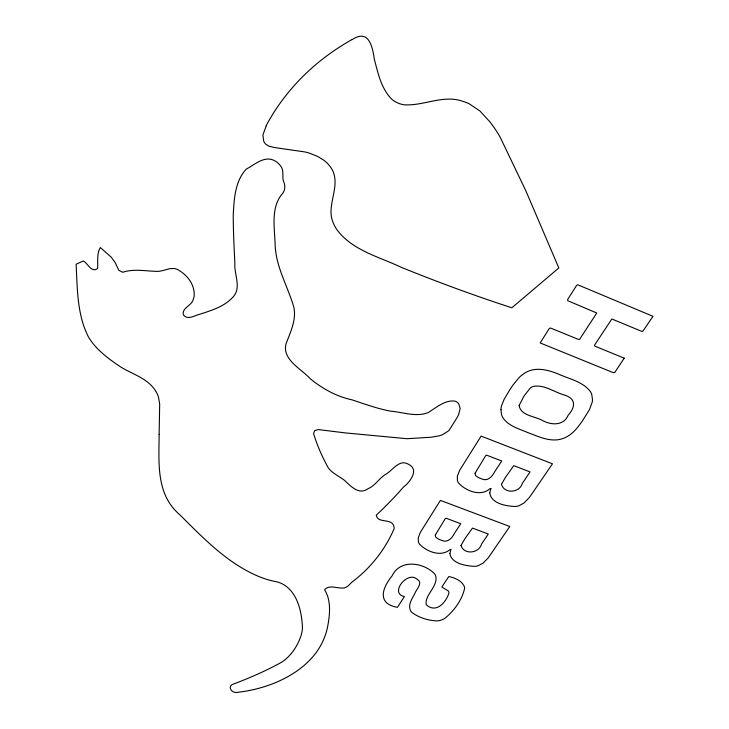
<?xml version="1.0" encoding="UTF-8"?>
<svg xmlns="http://www.w3.org/2000/svg" width="729" height="729" viewBox="0 0 729 729"><rect width="100%" height="100%" fill="white"/><g stroke="black" fill="none" stroke-linecap="round" stroke-linejoin="round"><path stroke-width="1.09" d="M266.231 125.917L262.923 134.847L263.661 141.043A11.336 10.561 12.9 0 0 265.875 144.306L269.138 146.265L273.758 147.34A99.827 96.41 17.9 0 0 277.312 147.96L304.959 151.942A62.448 56.543 7.8 0 1 309.716 153.254L317.516 156.361L323.457 159.961A32.012 29.342 6.7 0 1 332.479 170.185C340.069 185.822 328.096 202.416 331.731 218.445A44.332 40.131 -2.2 0 0 336.397 228.961C351.615 250.302 378.889 256.681 401.397 267.37C437.728 282.096 474.661 295.701 511.84 307.793L558.833 267.935L525.828 190.77L500.267 137.417A137.808 125.306 -2.8 0 0 494.308 127.876L493.569 126.828A155.878 141.335 -0.7 0 0 489.906 121.843L479.882 110.936L469.248 103.819A43.521 40.059 -14.8 0 0 463.152 101.44C443.341 94.205 423.804 106.188 404.003 104.785A27 25.643 -16.1 0 1 399.538 103.655L396.412 102.352A23.538 22.344 -15.4 0 1 392.211 99.627C381.322 89.157 378.096 73.392 374.351 59.304C372.528 46.847 368.947 28.531 352.207 39.585M266.094 125.844A216.03 192.994 -10.9 0 1 352.162 39.503M159.132 434.32C159.013 462.623 155.678 494.262 179.835 514.783C204.475 539.351 229.917 565.914 263.251 578.234A82.65 64.198 4.7 0 0 277.576 581.997C296.712 587.72 301.997 610.938 302.462 628.535A69.428 50.839 6.7 0 1 301.05 635.588C298.197 644.263 293.286 652.382 286.479 658.506A59.523 43.412 6.4 0 1 281.804 662.16C266.44 670.589 250.366 677.688 233.982 683.857C227.366 685.47 230.501 692.441 236.032 692.55L243.96 691.475A126.955 93.795 7.8 0 0 273.831 683.31C292.985 675.637 311.237 663.108 321.216 644.573A125.625 92.501 7.9 0 0 323.913 638.823A123.319 90.788 7.8 0 0 327.102 629.209C329.298 618.721 330.866 607.485 327.904 596.996A47.412 35.183 4.9 0 0 325.152 590.827L324.651 589.624C329.052 584.722 336.415 588.175 342.065 588.039C347.432 588.686 349.984 583.072 353.929 580.603C371.353 567.107 385.623 548.782 394.189 528.525C393.87 516.733 377.914 524.625 376.273 515.157C385.668 506.427 394.945 496.896 403.465 487.081C409.898 482.325 419.622 469.449 408.568 464.327C399.364 458.696 392.931 470.123 386.015 474.123C379.162 477.978 375.499 485.56 368.145 488.685C358.832 495.492 350.713 486.015 344.352 480.229C339.003 476.183 332.369 473.312 328.305 467.881C322.218 457.001 317.197 445.474 313.561 433.545L314.6 430.666L318.309 429.572L345.974 432.98L407.046 438.712L431.304 437.209L439.56 435.732A23.109 18.863 -3 0 0 443.159 434.32L448.845 430.675L456.582 418.446A95.8 79.807 0.4 0 0 458.596 414.701L460.163 408.331L458.623 403.675A8.383 6.862 -4.2 0 0 455.406 401.251C445.419 399.355 436.334 407.62 428.16 412.587C416.195 417.371 402.672 412.113 390.389 411.12C377.349 408.604 364.837 404.176 352.317 399.92C336.725 396.585 322.528 388.83 310.281 378.734C301.323 368.874 281.658 359.388 286.087 343.678C290.452 332.087 296.667 319.575 293.769 306.882C287.49 285.64 275.225 265.757 275.106 243.03C274.332 226.3 270.769 206.261 283.098 192.83C285.54 189.121 285.185 184.373 283.244 180.537C282.096 175.607 284.264 169.975 280.401 165.747A16.831 15.427 12 0 0 275.325 161.118C265.083 154.785 254.977 164.472 246.22 169.155C234.784 181.485 234.018 199.819 233.225 215.784C233.326 231.603 234.055 247.459 234.866 263.278C234 274.669 242.037 288.128 232.597 297.496C223.903 306.8 211.246 310.499 199.509 314.354C194.379 315.493 187.435 320.541 183.307 314.764C181.858 307.547 191.937 305.752 193.285 299.273A18.544 15.883 15.2 0 0 194.224 295.063C194.497 284.046 187.016 274.797 177.785 269.657A9.322 8.046 16 0 0 173.876 268.491L169.985 268.664L162.348 270.65A24.276 21.068 18.6 0 1 157.746 271.388C146.073 271.243 134.145 268.491 122.682 272.272L118.754 270.268L115.291 262.777L111.264 257.2L100.301 247.514C96.629 253.765 98.014 261.52 97.64 268.39C91.526 273.375 87.927 263.397 83.416 260.973L76.126 264.217C77.356 288.611 77.019 314.582 88.4 336.853C95.781 349.419 107.792 358.24 119.629 366.286C130.91 373.631 145.071 377.194 153.71 388.238A31.93 25.807 14.5 0 1 158.494 397.114L159.678 404.057L159.132 434.32M500.969 409.707L501.461 414.263A20.476 16.576 -7.9 0 0 503.292 418.328C509.134 426.365 519.34 428.907 528.015 432.68C537.455 436.097 547.069 440.899 557.393 439.815A19.975 15.956 -9.2 0 0 560.628 439.213C568.565 437.282 574.78 431.44 579.427 424.971A157.227 131.73 -4.9 0 0 582.617 420.587L589.451 409.68L592.221 402.135A24.403 19.656 -10.4 0 0 592.467 399.41L591.738 394.435A19.911 16.029 -10.6 0 0 590.463 391.683C583.072 381.695 569.878 379.226 559.134 374.369C547.98 369.694 534.157 366.031 523.513 373.95A29.424 23.92 -9.4 0 0 519.039 377.613L513.052 384.985A158.722 123.265 -12.4 0 0 509.945 389.541L504.113 399.337L501.516 405.834A26.782 21.66 -8.2 0 0 501.033 408.741L500.969 409.707M464.601 588.394C461.986 600.204 453.848 611.239 444.408 618.675A15.92 11.755 -1 0 1 441.92 619.823L440.17 620.379A12.183 8.976 -1 0 1 436.853 620.917C428.096 620.552 419.002 617.736 411.949 612.469A11.327 8.383 -0.5 0 1 410.281 610.082C407.93 604.204 412.295 598.536 414.801 593.524C416.305 589.296 423.549 582.653 417.125 579.291C407.648 570.251 389.013 593.452 404.413 596.568L397.433 607.348C376.611 603.667 382.306 587.82 392.084 575.892C400.194 558.861 423.203 562.351 434.52 573.677A12.202 9.176 -0.8 0 1 435.805 576.357C437.947 586.818 424.251 595.265 426.283 604.778C436.206 613.681 445.866 602.61 448.909 593.187A5.094 3.791 -1.5 0 0 448.253 590.909L441.847 586.991L448.818 576.53C454.349 577.669 460.61 580.175 463.735 585.278A12.056 8.994 -1.9 0 1 464.519 587.565L464.601 588.394M449.839 553.448C451.588 563.9 466.196 565.986 475.089 566.342A12.284 9.304 -3.1 0 0 478.47 565.586L483.108 563.061L488.22 557.904L509.771 526.493L440.407 500.395L420.36 532.325L418.246 537.874L418.4 541.838A12.502 9.586 -1.5 0 0 419.421 544.062C426.665 551.671 441.009 557.421 450.039 549.548L451.023 549.329L449.839 553.448M489.742 492.795C491.146 503.775 506.409 506.218 515.622 506.5A12.758 9.914 -5.7 0 0 519.13 505.68L524.005 502.974L529.409 497.451L552.482 463.817L481.131 436.106L459.644 470.314L457.329 476.256L457.402 480.484A12.976 10.233 -4 0 0 458.423 482.862C465.703 491.027 480.766 497.023 490.034 488.63L491.054 488.403L489.742 492.795M435.304 535.059L435.805 537.309L438.876 539.287A30.928 23.939 -2.7 0 0 441.665 540.326C447.077 543.096 451.743 538.704 453.985 534.102L460.764 523.714L446.203 518.264L445.273 518.565L435.304 535.059M461.029 545.474C463.762 554.915 478.926 553.703 481.605 543.989L488.302 534.02L472.474 528.097L464.655 539.096L461.029 545.474M475.071 473.203L475.545 475.6L478.689 477.705A32.131 25.561 -5.6 0 0 481.55 478.807C487.282 481.769 492.084 476.894 494.462 472.11L501.725 460.992L486.744 455.206L485.778 455.525L475.071 473.203M501.506 484.247C503.83 493.907 519.577 493.251 522.374 483.345L530.056 471.927L513.772 465.64L505.416 477.422L501.506 484.247M519.148 405.47C520.688 415.849 534.886 416.086 542.549 420.542C551.224 425.253 563.672 425.991 568.146 415.266C576.129 406.363 575.91 398.025 563.189 394.662C553.411 391.628 543.661 384.265 533.118 386.461A8.748 7.117 -9.1 0 0 530.293 388.038L524.087 395.911L519.148 405.47M624.224 358.167L614.784 372.401L613.189 372.619L540.153 342.931L549.42 328.296L550.75 328.096L578.416 339.413L579.619 339.322L596.778 313.023L567.782 300.712L567.554 299.674L576.63 285.34L577.787 284.784L652.993 316.331L642.86 331.203L641.702 331.358L611.859 318.983L594.563 345.118L594.755 346.102L624.224 358.167"/></g></svg>
